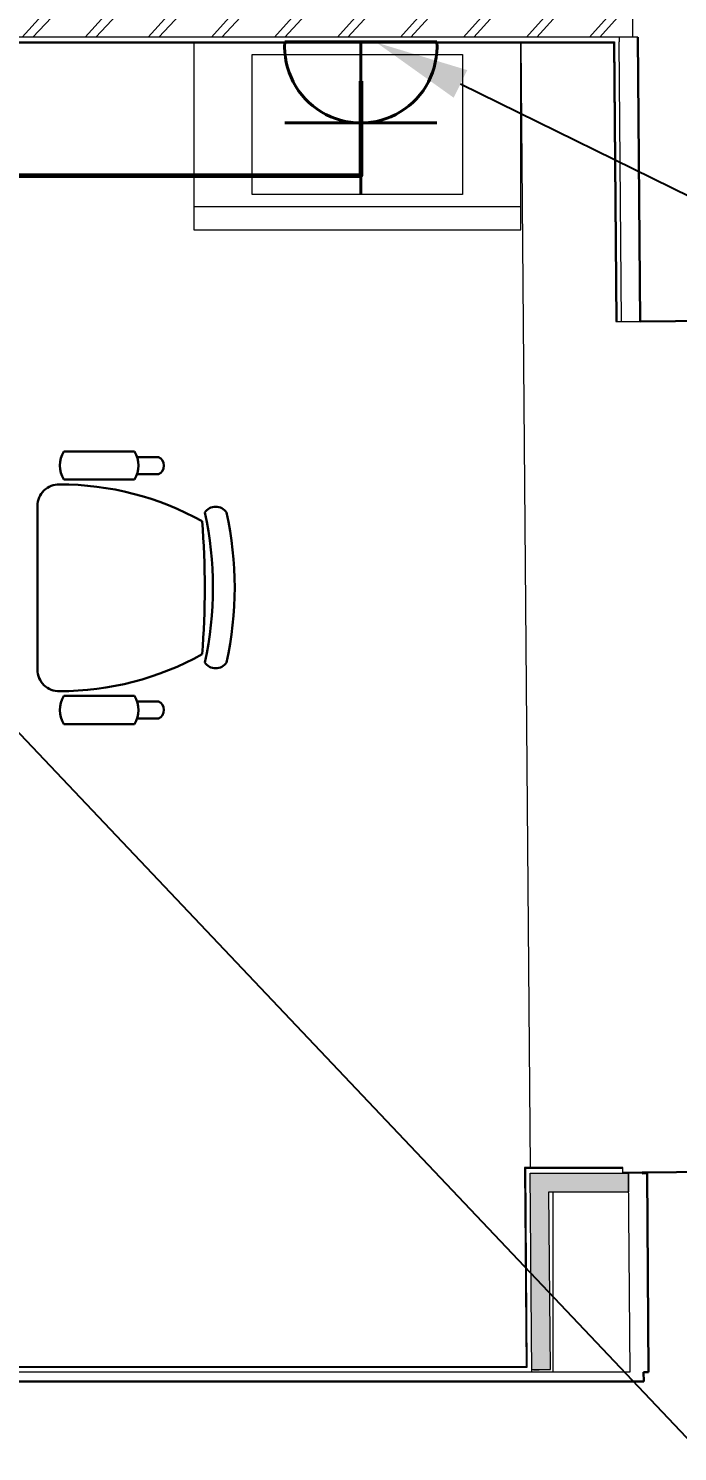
# Model space of a CAD drawing. Header units: millimetres. Extents: x -32 to 417638015, y -35 to 175284279.
# Drawn here: x 416939604 to 416940993, y 175240320 to 175243363 of the extents above; entities that cross this region are included whole.
import ezdxf
from ezdxf import colors
from ezdxf.entities.mleader import LeaderData, LeaderLine
from ezdxf.math import Vec2, Vec3

# ---------------------------------------------------------------- set-up
doc = ezdxf.new("R2010")
doc.units = ezdxf.units.MM
for name, color, linetype, lineweight in [('_ЭМ_гофра', 5, 'Continuous', 60), ('_ЭМ_ТХобщее_слой', 7, 'Continuous', 30), ('Перекрытие', 7, 'Continuous', 18), ('Стены внутренние', 7, 'Continuous', 18), ('Стены несущие', 7, 'Continuous', 30), ('Стены отделка', 7, 'Continuous', 30), ('Стены штриховка', 7, 'Continuous', 9), ('ТХ', 5, 'Continuous', 0), ('ШТРИХОВКА', 252, 'Continuous', 15), ('ЭМ', 5, 'Continuous', 40)]:
    doc.layers.add(name, color=color, linetype=linetype, lineweight=lineweight)
doc.layers.add('_ЭМ_Надписи', color=7, linetype='Continuous')
doc.layers.add('ЭОМ_Лотки рабочие', color=5, linetype='Continuous')
doc.styles.add('ЭОМ', font='isocpeur.ttf', dxfattribs={"width": 0.85, "height": 250})

# ---------------------------------------------------------------- blocks, each defined once
blk = doc.blocks.new('Тх 2 этаж')
at = {"color": 252, "linetype": 'Continuous', "true_color": 0x939598}
for p, q in [((60380.62629711823, 8772.341195265355), (60229.44537370335, 8772.3408583352)), ((60380.62629711823, 8772.341195265355), (60229.44537370335, 8772.3408583352)), ((60432.03285194849, 8760.32654097426), (60386.42180604636, 8760.305527909484)), ((60432.03285194849, 8760.32654097426), (60386.42180604636, 8760.305527909484)), ((60380.62643133881, 8712.116324096743), (60229.44550792369, 8712.115987166588)), ((60380.62643133881, 8712.116324096743), (60229.44550792369, 8712.115987166588)), ((60431.95881450418, 8723.5782166422), (60386.24599966043, 8723.585085235361)), ((60431.95881450418, 8723.5782166422), (60386.24599966043, 8723.585085235361)), ((60173.18379078768, 8305.65839213907), (60173.18301040362, 8655.81768938416)), ((60173.18379078768, 8305.65839213907), (60173.18301040362, 8655.81768938416)), ((60380.62746266145, 8249.360682066588), (60229.44653924633, 8249.360345136432)), ((60380.62746266145, 8249.360682066588), (60229.44653924633, 8249.360345136432)), ((60431.95989692057, 8237.8966948351), (60386.24708210267, 8237.891945976124)), ((60431.95989692057, 8237.8966948351), (60386.24708210267, 8237.891945976124)), ((60380.62759688692, 8189.133487407642), (60229.44667347203, 8189.133150477486)), ((60380.62759688692, 8189.133487407642), (60229.44667347203, 8189.133150477486)), ((60432.03409815868, 8201.150694323995), (60386.42305216342, 8201.171504086175)), ((60432.03409815868, 8201.150694323995), (60386.42305216342, 8201.171504086175))]:
    blk.add_line(p, q, dxfattribs=at)
for centre, radius, start, end in [((60279.46530979624, 8742.228534228052), 58.38480618134817, 148.9512276875872, 211.0490276960405), ((60279.46530979624, 8742.228534228052), 58.38480618134817, 148.9512276875872, 211.0490276960405), ((60330.60649524591, 8742.228648204182), 58.38485265115693, 328.9512276875872, 31.04898769275453), ((60330.60649524591, 8742.228648204182), 58.38485265115693, 328.9512276875872, 31.04898769275453), ((60423.51381531017, 8741.968624337635), 20.23648610886201, 294.6646276873809, 65.10454769046223), ((60423.51381531017, 8741.968624337635), 20.23648610886201, 294.6646276873809, 65.10454769046223), ((60218.59469955543, 8656.410280643147), 45.4158030504315, 87.81336269750737, 180.7481276892012), ((60218.59469955543, 8656.410280643147), 45.4158030504315, 87.81336269750737, 180.7481276892012), ((60221.65742105249, 8077.340716010716), 624.4533800444574, 60.89410769651885, 90.12202769167656), ((60221.65742105249, 8077.340716010716), 624.4533800444574, 60.89410769651885, 90.12202769167656), ((60554.32983595281, 8626.098773122125), 28.12280751992464, 34.29035768652873, 145.7099276976151), ((60554.32983595281, 8626.098773122125), 28.12280751992464, 34.29035768652873, 145.7099276976151), ((58769.17947243605, 8481.448223274085), 1761.918570076576, 355.3453776890668, 4.606177686019078), ((58769.17947243605, 8481.448223274085), 1761.918570076576, 355.3453776890668, 4.606177686019078), ((59801.01367720132, 8481.450522876636), 747.5137961953538, 347.6022276862902, 12.39800769462821), ((59801.01367720132, 8481.450522876636), 747.5137961953538, 347.6022276862902, 12.39800769462821), ((59847.48348520193, 8481.450626441627), 747.5137961953548, 347.6022276862902, 12.39800769462821), ((59847.48348520193, 8481.450626441627), 747.5137961953548, 347.6022276862902, 12.39800769462821), ((60221.65260242703, 8884.144875527127), 624.4633710530684, 269.8785276893352, 299.0932276916544), ((60221.65260242703, 8884.144875527127), 624.4633710530684, 269.8785276893352, 299.0932276916544), ((60554.33048068717, 8336.805630395946), 28.12327221800075, 214.2917276959008, 325.7085276896077), ((60554.33048068717, 8336.805630395946), 28.12327221800075, 214.2917276959008, 325.7085276896077), ((60218.59571493469, 8305.063679804152), 45.41608186922892, 179.2521276909377, 272.1865276929851), ((60218.59571493469, 8305.063679804152), 45.41608186922892, 179.2521276909377, 272.1865276929851), ((60279.46647533923, 8219.248021029227), 58.38482941624959, 148.9512276875872, 211.0490276960405), ((60279.46647533923, 8219.248021029227), 58.38482941624959, 148.9512276875872, 211.0490276960405), ((60330.6076607889, 8219.248135005182), 58.38480618133872, 328.9512276875872, 31.0490176902116), ((60330.6076607889, 8219.248135005182), 58.38480618133872, 328.9512276875872, 31.0490176902116), ((60423.44086028225, 8219.538778198475), 20.23648610886494, 294.6646276873809, 65.10454769046223), ((60423.44086028225, 8219.538778198475), 20.23648610886494, 294.6646276873809, 65.10454769046223)]:
    blk.add_arc(centre, radius, start, end, dxfattribs=at)
at = {"layer": 'ТХ', "color": 252, "true_color": 0x939598}
blk.add_line((60507.50653762167, 9296.523638209037), (61207.50653762167, 9296.523638209037), dxfattribs=at)
for points in [[(60507.50653762167, 9246.523638209037), (61207.50653762167, 9246.523638209037), (61207.50653762167, 9646.523638209037), (60507.50653762167, 9646.523638209037)], [(60632.50653762167, 9621.523638209037), (61082.50653762167, 9621.523638209037), (61082.50653762167, 9321.523638209037), (60632.50653762167, 9321.523638209037)]]:
    blk.add_lwpolyline(points, close=True, dxfattribs=at)
blk = doc.blocks.new('План 2 этажа')
h = blk.add_hatch()
h.set_pattern_fill('ANSI32', color=8, scale=10)
h.set_pattern_definition([(45, (686.3573730537319, 338.699590410115), (-67.35192090801866, 67.35192090801866), []), (45, (731.2586730537587, 338.699590410115), (-67.35192090801866, 67.35192090801866), [])])
h.paths.add_polyline_path([(55756.83504996868, 12083.69959040991), (49801.35737305379, 12083.69959040998), (49801.35737305379, 11983.69959040998), (55757.64389290038, 11983.69959040991)])
at = {"layer": 'Стены внутренние'}
for points in [[(55541.15285079513, 9133.803226019874), (55581.15152908326, 9134.128395515127), (55577.7369461148, 9554.15182217359), (55537.73562435934, 9554.15182217359), (55539.57765403256, 9327.566138792816)], [(55748.79765574896, 9514.151822173597), (55748.79765574896, 9554.15182217359), (55577.7369461148, 9554.15182217359), (55578.06212635495, 9514.151822173597)]]:
    blk.add_hatch(color=8, dxfattribs=at).paths.add_polyline_path(points)
at = {"layer": 'Перекрытие', "color": 8}
for p, q in [((55518.0821552648, 11971.69959040992), (55537.63807028724, 9566.151822173582)), ((55735.97526461899, 9554.240886597701), (55737.97519853339, 9554.257145072464)), ((55747.97486810543, 9554.33843744628), (55777.28392308176, 9554.576705584652)), ((55587.09441634564, 9128.128395515087), (55587.09441634564, 9514.151822173586))]:
    blk.add_line(p, q, dxfattribs=at)
at = {"layer": 'Стены внутренние', "color": 8}
blk.add_line((55557.3054957806, 9132.90055528668), (55545.3054957806, 9132.90055528668), dxfattribs=at)
at = {"layer": 'Стены несущие', "color": 8}
for p, q in [((55768.22668378439, 11983.69959040991), (55773.17014616117, 11375.61068871369)), ((55773.17014616117, 11375.61068871369), (56092.54581987084, 11378.19370836592)), ((56107.26498106431, 9558.25322958818), (55777.27577337285, 9555.584370690463)), ((55777.27577337285, 9555.584370690463), (55777.29194827523, 9553.584436098376)), ((55777.29194827523, 9553.584436098376), (55787.98161668307, 9553.670891097448)), ((55787.98161668307, 9553.670891097448), (55791.44106695539, 9128.128395515083)), ((55780.89467009087, 9108.12839551509), (49416.69566222728, 9108.12839551516)), ((55780.73291577672, 9128.128395515083), (55780.89467009087, 9108.12839551516)), ((55780.73291577672, 9128.128395515083), (55791.44106695539, 9128.128395515083))]:
    blk.add_line(p, q, dxfattribs=at)
at = {"layer": 'Стены отделка', "color": 8, "lineweight": 9}
for p, q in [((55757.64389290038, 11983.69959040991), (55689.35206725146, 20426.85004343911)), ((55768.22668378439, 11983.69959040991), (49801.35737305385, 11983.69959040998)), ((49833.35737305385, 11971.69959040998), (55716.32251957426, 11971.69959040991)), ((55716.32251957426, 11971.69959040991), (55721.17184672208, 11375.19014125062)), ((55728.22536202893, 11983.69959040991), (55728.30665708892, 11973.69959040995)), ((55721.17184672208, 11375.19014125062), (55773.17014616117, 11375.61068871369)), ((55525.65393277258, 9564.151822173542), (55529.10103376501, 9140.128395515083)), ((55735.8784345967, 9566.151822173579), (55527.63773984835, 9566.151822173579)), ((55735.96705876919, 9555.250277550553), (55735.8784345967, 9566.151822173579)), ((55541.1989843637, 9128.128395515083), (55537.73562435922, 9554.151822173582)), ((55537.73562435922, 9554.151822173582), (55748.7976557489, 9554.151822173582)), ((55777.27577337285, 9555.584370690463), (55735.96705876919, 9555.250277550553)), ((55747.97638519539, 9554.151822173582), (55751.43974519987, 9128.128395515083)), ((55748.7976557489, 9514.15182217359), (55748.7976557489, 9554.151822173582)), ((55787.98161668301, 9553.670891097448), (55787.96535820822, 9555.670825013622)), ((55581.1515290832, 9134.128395515116), (55578.0621263549, 9514.15182217359)), ((55578.0621263549, 9514.15182217359), (55748.7976557489, 9514.15182217359)), ((55529.10103376507, 9140.128395515083), (49833.35737305379, 9140.128395515152)), ((55541.15285079507, 9133.803226019867), (55581.1515290832, 9134.128395515116)), ((55751.43974519987, 9128.128395515083), (49801.35737305379, 9128.128395515152)), ((55780.89467009075, 9108.12839551509), (55780.89467009075, 9128.128395515083))]:
    blk.add_line(p, q, dxfattribs=at)
at = {"layer": 'Стены штриховка', "color": 8}
for p, q in [((49831.35737305379, 11973.69959040995), (55718.30632665002, 11973.69959040995)), ((55718.30632665008, 11973.69959040995), (55723.17178131593, 11375.20631615309)), ((55733.17145428492, 11375.28719066519), (55728.30665708892, 11973.69959040995)), ((55527.63773984835, 9566.151822173579), (55525.63767376053, 9566.151822173579)), ((55525.63767376053, 9566.151822173579), (55525.65393277258, 9564.151822173542)), ((55525.65393277258, 9564.151822173542), (55527.65399886033, 9564.151822173542)), ((55527.63773984835, 9566.151822173579), (55531.11735886481, 9138.128395515116)), ((55735.89469360875, 9564.151822173611), (55527.65399886039, 9564.151822173611)), ((55747.96666633204, 9555.347326965122), (55747.97638519539, 9554.151822173582)), ((55531.11735886481, 9138.128395515116), (49831.35737305379, 9138.128395515116))]:
    blk.add_line(p, q, dxfattribs=at)
at = {"layer": 'ЭОМ_Лотки рабочие'}
blk.add_blockref('Тх 2 этаж', (-5689.424382357276, 2325.175952200887), dxfattribs=at)
blk = doc.blocks.new('_ЭМ_ТХ2_2ЭТАЖнов')
at = {"color": 252, "linetype": 'Continuous', "true_color": 0x939598}
for p, q in [((60505.2791886692, 10763.81755705657), (60354.09826525432, 10763.81722012641)), ((60505.2791886692, 10763.81755705657), (60354.09826525432, 10763.81722012641)), ((60556.68574349947, 10751.80290276547), (60511.07469759733, 10751.78188970069)), ((60556.68574349947, 10751.80290276547), (60511.07469759733, 10751.78188970069)), ((60556.61170605516, 10715.05457843341), (60510.89889121141, 10715.06144702657)), ((60556.61170605516, 10715.05457843341), (60510.89889121141, 10715.06144702657)), ((60505.27932288979, 10703.59268588795), (60354.09839947467, 10703.5923489578)), ((60505.27932288979, 10703.59268588795), (60354.09839947467, 10703.5923489578)), ((60297.83668233865, 10297.13475393028), (60297.8359019546, 10647.29405117537)), ((60297.83668233865, 10297.13475393028), (60297.8359019546, 10647.29405117537)), ((60505.28035421241, 10240.8370438578), (60354.0994307973, 10240.83670692764)), ((60505.28035421241, 10240.8370438578), (60354.0994307973, 10240.83670692764)), ((60556.61278847154, 10229.37305662631), (60510.89997365364, 10229.36830776733)), ((60556.61278847154, 10229.37305662631), (60510.89997365364, 10229.36830776733)), ((60505.28048843789, 10180.60984919885), (60354.099565023, 10180.6095122687)), ((60505.28048843789, 10180.60984919885), (60354.099565023, 10180.6095122687)), ((60556.68698970964, 10192.62705611521), (60511.07594371439, 10192.64786587738)), ((60556.68698970964, 10192.62705611521), (60511.07594371439, 10192.64786587738))]:
    blk.add_line(p, q, dxfattribs=at)
for centre, radius, start, end in [((60404.11820134722, 10733.70489601926), 58.38480618134817, 148.9512276876565, 211.0490276953954), ((60404.11820134722, 10733.70489601926), 58.38480618134817, 148.9512276876565, 211.0490276953954), ((60455.25938679688, 10733.70500999539), 58.38485265115693, 328.9512276876565, 31.04898769318455), ((60455.25938679688, 10733.70500999539), 58.38485265115693, 328.9512276876565, 31.04898769318455), ((60548.16670686115, 10733.44498612884), 20.23648610886201, 294.664627688126, 65.10454768994202), ((60548.16670686115, 10733.44498612884), 20.23648610886201, 294.664627688126, 65.10454768994202), ((60343.24759110639, 10647.88664243436), 45.4158030504315, 87.81336269744374, 180.7481276891904), ((60343.24759110639, 10647.88664243436), 45.4158030504315, 87.81336269744374, 180.7481276891904), ((60346.31031260346, 10068.81707780193), 624.4533800444574, 60.89410769720601, 90.12202769167499), ((60346.31031260346, 10068.81707780193), 624.4533800444574, 60.89410769720601, 90.12202769167499), ((60678.98272750379, 10617.57513491334), 28.12280751992464, 34.29035768558926, 145.7099276971454), ((60678.98272750379, 10617.57513491334), 28.12280751992464, 34.29035768558926, 145.7099276971454), ((59925.66656875229, 10472.92688466785), 747.5137961953538, 347.6022276860218, 12.39800769489673), ((59925.66656875229, 10472.92688466785), 747.5137961953538, 347.6022276860218, 12.39800769489673), ((59972.1363767529, 10472.92698823284), 747.5137961953548, 347.6022276860218, 12.39800769489673), ((59972.1363767529, 10472.92698823284), 747.5137961953548, 347.6022276860218, 12.39800769489673), ((58893.83236398702, 10472.9245850653), 1761.918570076576, 355.3453776891006, 4.606177685952122), ((58893.83236398702, 10472.9245850653), 1761.918570076576, 355.3453776891006, 4.606177685952122), ((60346.305493978, 10875.62123731834), 624.4633710530684, 269.8785276893356, 299.0932276919584), ((60346.305493978, 10875.62123731834), 624.4633710530684, 269.8785276893356, 299.0932276919584), ((60343.24860648566, 10296.54004159536), 45.41608186922892, 179.2521276909377, 272.1865276929254), ((60343.24860648566, 10296.54004159536), 45.41608186922892, 179.2521276909377, 272.1865276929254), ((60678.98337223814, 10328.28199218716), 28.12327221800075, 214.2917276947423, 325.7085276898583), ((60678.98337223814, 10328.28199218716), 28.12327221800075, 214.2917276947423, 325.7085276898583), ((60404.1193668902, 10210.72438282044), 58.38482941624959, 148.9512276876565, 211.0490276953954), ((60404.1193668902, 10210.72438282044), 58.38482941624959, 148.9512276876565, 211.0490276953954), ((60455.26055233987, 10210.72449679639), 58.38480618133872, 328.9512276876565, 31.04901769107167), ((60455.26055233987, 10210.72449679639), 58.38480618133872, 328.9512276876565, 31.04901769107167), ((60548.09375183321, 10211.01513998969), 20.23648610886494, 294.664627688126, 65.10454768994202), ((60548.09375183321, 10211.01513998969), 20.23648610886494, 294.664627688126, 65.10454768994202)]:
    blk.add_arc(centre, radius, start, end, dxfattribs=at)
at = {"layer": 'ТХ', "color": 252, "true_color": 0x939598}
blk.add_line((60632.15942917264, 11288.00000000021), (61332.15942917264, 11288.00000000021), dxfattribs=at)
for points in [[(60632.15942917264, 11238.00000000021), (61332.15942917264, 11238.00000000021), (61332.15942917264, 11638.00000000021), (60632.15942917264, 11638.00000000021)], [(60757.15942917264, 11613.00000000021), (61207.15942917264, 11613.00000000021), (61207.15942917264, 11313.00000000021), (60757.15942917263, 11313.00000000021)]]:
    blk.add_lwpolyline(points, close=True, dxfattribs=at)
blk = doc.blocks.new('1м розетка IP20')
at = {"layer": 'ЭМ', "color": 5}
for p, q in [((-10.46755168188247, 162.7321568910265), (-10.46755168192612, -162.7321568912412)), ((163.0684657593665, 162.7321568816078), (163.0684657593374, -162.7321569010965)), ((-10.46755168189702, -1.091393642127514e-10), (315.4856732268672, -3.637978807091713e-11))]:
    blk.add_line(p, q, dxfattribs=at)
blk.add_arc((0, 0), 163.0684657580474, 266.3195877734414, 93.6804122265587, dxfattribs=at)

msp = doc.modelspace()

# ---------------------------------------------------------------- block references
at = {"layer": 'ШТРИХОВКА'}
msp.add_blockref('План 2 этажа', (416885140.0062945, 175231360.8653707), dxfattribs=at)

# ---------------------------------------------------------------- next in the draw order: linework, layer by layer
at = {"layer": '_ЭМ_гофра', "linetype": 'ByBlock'}
msp.add_lwpolyline([(416940315.741917, 175243250.0800726), (416940315.741917, 175243047.9810514), (416938184.3002135, 175243047.9810514)], dxfattribs=at)

# ---------------------------------------------------------------- next in the draw order: block references
at = {"layer": '_ЭМ_ТХобщее_слой', "lineweight": 50}
msp.add_blockref('_ЭМ_ТХ2_2ЭТАЖнов', (416879325.9290206, 175231694.5649611), dxfattribs=at)
at = {"layer": 'ЭМ', "rotation": 270.0000000000092}
msp.add_blockref('1м розетка IP20', (416940315.5158951, 175243324.0974094), dxfattribs=at)

# ---------------------------------------------------------------- next in the draw order: leaders
at = {"layer": '_ЭМ_Надписи', "color": 7, "ltscale": 5}
ml = msp.add_multileader_mtext('Standard', dxfattribs=at)
ml.set_content('{\\fGOST Common|b0|i0|c204|p34;\\W0.9;\\C256;2ЩРС-2\\fISOCPEUR|b0|i0|c204|p34;\\W0.85; Гр.4 Резерв\\P\\fGOST Common|b0|i0|c0|p34;\\W0.9;h=0.3\\fGOST Common|b0|i0|c204|p34;м}', color=1, style='ЭОМ')
ml.set_leader_properties()
ml.build(insert=Vec2(0, 0))
ml.multileader.update_dxf_attribs({"text_left_attachment_type": 6, "text_right_attachment_type": 6, "dogleg_length": 0, "arrow_head_size": 200})
ctx = ml.context
ctx.base_point, ctx.char_height, ctx.arrow_head_size, ctx.landing_gap_size, ctx.plane_origin = Vec3(416942381.2542694, 175238904.6894296, -64.26463315267222), 250, 200, 0, Vec3(416915905.6008269, 175256409.6849328, -64.26463315267222)
ctx.left_attachment, ctx.right_attachment = 6, 6
notes = []
notes.append((ctx, [(0, (1, 1, 0), (416942381.2542694, 175238904.6894296, -64.26463315267222), (1, 0), 0, [(1, [(416938724.0649307, 175240500.9937662, -64.26463315267222), (416938184.3002135, 175243332.5649611, -64.26463315267222)], 0, [])])]))
ctx.mtext.insert, ctx.mtext.width, ctx.mtext.defined_height, ctx.mtext.flow_direction = Vec3(416942381.2542694, 175239204.6894296, -64.26463315267222), 2273.287500041229, 545.6159617257083, 5
ml = msp.add_multileader_mtext('Standard', dxfattribs=at)
ml.set_content('{\\fGOST Common|b0|i0|c204|p34;\\W0.9;\\C256;2ЩРС-2\\fISOCPEUR|b0|i0|c204|p34;\\W0.85; Гр.5\\PМФУ\\P\\fGOST Common|b0|i0|c0|p34;\\W0.9;h=0.3\\fGOST Common|b0|i0|c204|p34;м}', color=1, style='ЭОМ')
ml.set_leader_properties()
ml.build(insert=Vec2(0, 0))
ml.multileader.update_dxf_attribs({"text_left_attachment_type": 6, "text_right_attachment_type": 6, "dogleg_length": 0, "arrow_head_size": 200})
ctx = ml.context
ctx.base_point, ctx.char_height, ctx.arrow_head_size, ctx.landing_gap_size, ctx.plane_origin = Vec3(416943990.2507471, 175241543.0448176), 250, 200, 0, Vec3(416917514.5973046, 175259348.0403208)
ctx.left_attachment, ctx.right_attachment = 6, 6
notes.append((ctx, [(0, (1, 1, 0), (416943990.2507471, 175241543.0448176), (1, 0), 0, [(0, [(416940349.3383676, 175243332.647293)], 0, [])])]))
ctx.mtext.insert, ctx.mtext.width, ctx.mtext.defined_height, ctx.mtext.flow_direction = Vec3(416943990.2507471, 175241843.0448176), 2273.287500041229, 545.6159617257083, 5
for ctx, leaders in notes:
    for number, flags, end, landing, length, lines in leaders:
        leader = LeaderData()
        leader.index, (leader.has_last_leader_line, leader.has_dogleg_vector, leader.attachment_direction) = number, flags
        leader.last_leader_point, leader.dogleg_vector, leader.dogleg_length = Vec3(end), Vec3(landing), length
        for number, points, colour, breaks in lines:
            line = LeaderLine()
            line.index, line.vertices, line.color, line.breaks = number, Vec3.list(points), colors.encode_raw_color(colour), breaks
            leader.lines.append(line)
        ctx.leaders.append(leader)

doc.saveas('drawing.dxf')
